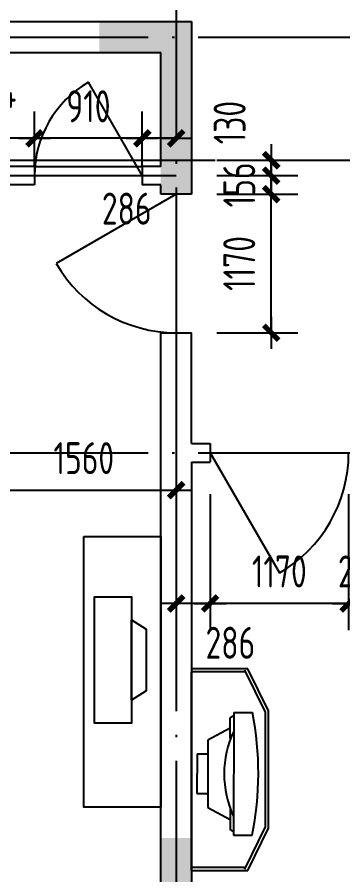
# Model space of a CAD drawing. Extents: x -726032 to 135930, y -151624 to 587044.
# Drawn here: x -697117 to -694367, y 551791 to 559030 of the extents above; entities that cross this region are included whole.
import ezdxf
from ezdxf.enums import TextEntityAlignment as Align

# ---------------------------------------------------------------- set-up
doc = ezdxf.new("R2010")
doc.units = 0
doc.header["$LTSCALE"] = 1000
doc.header["$MEASUREMENT"] = 0
doc.linetypes.add('DOTE', pattern=[2.42, 2, -0.2, 0.02, -0.2])
doc.layers.get('0').update_dxf_attribs({"linetype": 'CONTINUOUS'})
doc.layers.get('DEFPOINTS').update_dxf_attribs({"color": 1, "linetype": 'CONTINUOUS'})
for name, color, linetype in [('COLUMN', 170, 'CONTINUOUS'), ('DOTE', 8, 'DOTE'), ('GROUND', 45, 'CONTINUOUS'), ('PUB_DIM', 245, 'CONTINUOUS'), ('WALL', 255, 'CONTINUOUS'), ('WINDOW', 155, 'CONTINUOUS'), ('WINDOW_TEXT', 7, 'CONTINUOUS'), ('家具', 252, 'CONTINUOUS')]:
    doc.layers.add(name, color=color, linetype=linetype)
doc.styles.add('DIM_FONT', font='isocp.shx', dxfattribs={"width": 0.8})
doc.styles.add('SIMPLEX', font='SIMPLEX.SHX')
doc.dimstyles.new('DIMA', dxfattribs={"dimtxt": 300, "dimasz": 1, "dimexe": 250, "dimexo": 300, "dimgap": 150, "dimtad": 1, "dimdec": 0, "dimzin": 0, "dimdsep": 46, "dimtxsty": 'DIM_FONT', "dimcen": 0.09, "dimse1": 1, "dimclrt": 142, "dimadec": 0, "dimazin": 0, "dimtfac": 1, "dimtdec": 0, "dimtix": 1, "dimtmove": 2, "dimatfit": 3, "dimfxl": 1, "dimtolj": 1, "dimtzin": 0, "dimarcsym": 0})
doc.dimstyles.new('DIMN', dxfattribs={"dimtxt": 300, "dimasz": 1, "dimexe": 250, "dimexo": 300, "dimgap": 150, "dimtad": 1, "dimdec": 0, "dimzin": 0, "dimdsep": 46, "dimtxsty": 'DIM_FONT', "dimcen": 0.09, "dimclrt": 142, "dimadec": 0, "dimazin": 0, "dimtfac": 1, "dimtdec": 0, "dimtix": 1, "dimtmove": 2, "dimatfit": 3, "dimfxl": 1, "dimtolj": 1, "dimtzin": 0, "dimarcsym": 0})

# ---------------------------------------------------------------- blocks, each defined once
blk = doc.blocks.new('_DBLK')
blk.add_line((-0.5, 0), (0, -0.866))
blk.add_arc((-0.5, 0), 1, 300, 0)
at = {"layer": 'WINDOW_TEXT', "style": 'SIMPLEX', "flags": 9}
blk.add_attdef('A', text='', height=1, dxfattribs=at).set_placement((0, 1.5), align=Align.MIDDLE)
blk = doc.blocks.new('_DIMX')
blk.add_line((-150, 0), (150, 0))
at = {"const_width": 50}
blk.add_lwpolyline([(-70, -70), (70, 70)], dxfattribs=at)
blk = doc.blocks.new('*D1704')
at = {"layer": 'DEFPOINTS', "color": 0, "transparency": 16777216}
for p in [(-697333.9, 558007.6), (-697333.9, 557496.7), (-696969.9, 557496.7)]:
    blk.add_point(p, dxfattribs=at)
at = {"layer": 'PUB_DIM', "color": 0, "lineweight": -2, "transparency": 16777216}
for p, q in [((-697333.9, 557766.7), (-697333.9, 558232.6)), ((-696970.8, 558007.6), (-697333, 558007.6))]:
    blk.add_line(p, q, dxfattribs=at)
at = {"layer": 'PUB_DIM', "color": 0, "lineweight": -2, "transparency": 16777216, "xscale": 0.9, "yscale": 0.9, "zscale": 0.9, "rotation": 180}
blk.add_blockref('_DIMX', (-697333.9, 558007.6), dxfattribs=at)
at = {"layer": 'PUB_DIM', "color": 0, "lineweight": -2, "transparency": 16777216, "xscale": 0.9, "yscale": 0.9, "zscale": 0.9}
blk.add_blockref('_DIMX', (-696969.9, 558007.6), dxfattribs=at)
at = {"layer": 'PUB_DIM', "color": 142, "transparency": 16777216, "insert": (-697333.9, 558397.6), "char_height": 270, "attachment_point": 5, "style": 'DIM_FONT'}
blk.add_mtext('\\A1;364', dxfattribs=at)
blk = doc.blocks.new('*D1291')
at = {"layer": 'DEFPOINTS', "color": 0, "transparency": 16777216}
for p in [(-697333.9, 555908.7), (-695773.9, 555908.7), (-695773.9, 555038)]:
    blk.add_point(p, dxfattribs=at)
at = {"layer": 'PUB_DIM', "color": 0, "lineweight": -2, "transparency": 16777216}
for p, q in [((-697333.9, 555638.7), (-697333.9, 554813)), ((-695773.9, 555638.7), (-695773.9, 554813)), ((-697333, 555038), (-695774.8, 555038))]:
    blk.add_line(p, q, dxfattribs=at)
at = {"layer": 'PUB_DIM', "color": 0, "lineweight": -2, "transparency": 16777216, "xscale": 0.9, "yscale": 0.9, "zscale": 0.9, "rotation": 180}
blk.add_blockref('_DIMX', (-697333.9, 555038), dxfattribs=at)
at = {"layer": 'PUB_DIM', "color": 0, "lineweight": -2, "transparency": 16777216, "xscale": 0.9, "yscale": 0.9, "zscale": 0.9}
blk.add_blockref('_DIMX', (-695773.9, 555038), dxfattribs=at)
at = {"layer": 'PUB_DIM', "color": 142, "transparency": 16777216, "insert": (-696553.9, 555308), "char_height": 270, "attachment_point": 5, "style": 'DIM_FONT'}
blk.add_mtext('\\A1;1560', dxfattribs=at)
blk = doc.blocks.new('*D2547')
at = {"layer": 'DEFPOINTS', "color": 0, "transparency": 16777216}
for p in [(-696059.9, 558007.6), (-696059.9, 557496.7), (-695773.9, 557496.7)]:
    blk.add_point(p, dxfattribs=at)
at = {"layer": 'PUB_DIM', "color": 0, "lineweight": -2, "transparency": 16777216}
for p, q in [((-696059.9, 557766.7), (-696059.9, 558232.6)), ((-695774.8, 558007.6), (-696059, 558007.6))]:
    blk.add_line(p, q, dxfattribs=at)
at = {"layer": 'PUB_DIM', "color": 0, "lineweight": -2, "transparency": 16777216, "xscale": 0.9, "yscale": 0.9, "zscale": 0.9, "rotation": 180}
blk.add_blockref('_DIMX', (-696059.9, 558007.6), dxfattribs=at)
at = {"layer": 'PUB_DIM', "color": 0, "lineweight": -2, "transparency": 16777216, "xscale": 0.9, "yscale": 0.9, "zscale": 0.9}
blk.add_blockref('_DIMX', (-695773.9, 558007.6), dxfattribs=at)
at = {"layer": 'PUB_DIM', "color": 142, "transparency": 16777216, "insert": (-696191.4, 557414.1), "char_height": 270, "attachment_point": 5, "style": 'DIM_FONT'}
blk.add_mtext('\\A1;286', dxfattribs=at)
blk = doc.blocks.new('*D2548')
at = {"layer": 'DEFPOINTS', "color": 0, "transparency": 16777216}
for p in [(-696969.9, 558007.6), (-696969.9, 557496.7), (-696059.9, 557496.7)]:
    blk.add_point(p, dxfattribs=at)
at = {"layer": 'PUB_DIM', "color": 0, "lineweight": -2, "transparency": 16777216}
for p, q in [((-696969.9, 557766.7), (-696969.9, 558232.6)), ((-696060.8, 558007.6), (-696969, 558007.6))]:
    blk.add_line(p, q, dxfattribs=at)
at = {"layer": 'PUB_DIM', "color": 0, "lineweight": -2, "transparency": 16777216, "xscale": 0.9, "yscale": 0.9, "zscale": 0.9, "rotation": 180}
blk.add_blockref('_DIMX', (-696969.9, 558007.6), dxfattribs=at)
at = {"layer": 'PUB_DIM', "color": 0, "lineweight": -2, "transparency": 16777216, "xscale": 0.9, "yscale": 0.9, "zscale": 0.9}
blk.add_blockref('_DIMX', (-696059.9, 558007.6), dxfattribs=at)
at = {"layer": 'PUB_DIM', "color": 142, "transparency": 16777216, "insert": (-696514.9, 558277.6), "char_height": 270, "attachment_point": 5, "style": 'DIM_FONT'}
blk.add_mtext('\\A1;910', dxfattribs=at)
blk = doc.blocks.new('*D2549')
at = {"layer": 'DEFPOINTS', "color": 0, "transparency": 16777216}
for p in [(-695701.8, 557692.4), (-694971.6, 557692.4), (-695701.8, 557536.4)]:
    blk.add_point(p, dxfattribs=at)
at = {"layer": 'PUB_DIM', "color": 0, "lineweight": -2, "transparency": 16777216}
for p, q in [((-695431.8, 557692.4), (-694746.6, 557692.4)), ((-694971.6, 557693.3), (-694971.6, 557694.2)), ((-694971.6, 557536.4), (-694971.6, 557692.4)), ((-694971.6, 557535.5), (-694971.6, 557534.6))]:
    blk.add_line(p, q, dxfattribs=at)
at = {"layer": 'PUB_DIM', "color": 0, "lineweight": -2, "transparency": 16777216, "xscale": 0.9, "yscale": 0.9, "zscale": 0.9}
for p, rotation in [((-694971.6, 557692.4), 270), ((-694971.6, 557536.4), 90)]:
    blk.add_blockref('_DIMX', p, dxfattribs=dict(at, rotation=rotation))
at = {"layer": 'PUB_DIM', "color": 142, "transparency": 16777216, "insert": (-695241.6, 557614.4), "char_height": 270, "attachment_point": 5, "rotation": 90, "style": 'DIM_FONT'}
blk.add_mtext('\\A1;156', dxfattribs=at)
blk = doc.blocks.new('*D1292')
at = {"layer": 'DEFPOINTS', "color": 0, "transparency": 16777216}
for p in [(-695701.8, 557536.4), (-694971.6, 557536.4), (-695701.8, 556366.4)]:
    blk.add_point(p, dxfattribs=at)
at = {"layer": 'PUB_DIM', "color": 0, "lineweight": -2, "transparency": 16777216}
for p, q in [((-695431.8, 557536.4), (-694746.6, 557536.4)), ((-694971.6, 556367.3), (-694971.6, 557535.5)), ((-695431.8, 556366.4), (-694746.6, 556366.4))]:
    blk.add_line(p, q, dxfattribs=at)
at = {"layer": 'PUB_DIM', "color": 0, "lineweight": -2, "transparency": 16777216, "xscale": 0.9, "yscale": 0.9, "zscale": 0.9}
for p, rotation in [((-694971.6, 557536.4), 90), ((-694971.6, 556366.4), 270)]:
    blk.add_blockref('_DIMX', p, dxfattribs=dict(at, rotation=rotation))
at = {"layer": 'PUB_DIM', "color": 142, "transparency": 16777216, "insert": (-695241.6, 556951.4), "char_height": 270, "attachment_point": 5, "rotation": 90, "style": 'DIM_FONT'}
blk.add_mtext('\\A1;1170', dxfattribs=at)
blk = doc.blocks.new('*D1293')
at = {"layer": 'DEFPOINTS', "color": 0, "transparency": 16777216}
for p in [(-695701.8, 557822.4), (-694971.6, 557822.4), (-695701.8, 557692.4)]:
    blk.add_point(p, dxfattribs=at)
at = {"layer": 'PUB_DIM', "color": 0, "lineweight": -2, "transparency": 16777216}
for p, q in [((-695431.8, 557822.4), (-694746.6, 557822.4)), ((-694971.6, 557823.3), (-694971.6, 557824.2)), ((-694971.6, 557692.4), (-694971.6, 557822.4)), ((-695431.8, 557692.4), (-694746.6, 557692.4)), ((-694971.6, 557691.5), (-694971.6, 557690.6))]:
    blk.add_line(p, q, dxfattribs=at)
at = {"layer": 'PUB_DIM', "color": 0, "lineweight": -2, "transparency": 16777216, "xscale": 0.9, "yscale": 0.9, "zscale": 0.9}
for p, rotation in [((-694971.6, 557822.4), 270), ((-694971.6, 557692.4), 90)]:
    blk.add_blockref('_DIMX', p, dxfattribs=dict(at, rotation=rotation))
at = {"layer": 'PUB_DIM', "color": 142, "transparency": 16777216, "insert": (-695322.6, 558140.3), "char_height": 270, "attachment_point": 5, "rotation": 90, "style": 'DIM_FONT'}
blk.add_mtext('\\A1;130', dxfattribs=at)
blk = doc.blocks.new('*D2553')
at = {"layer": 'DEFPOINTS', "color": 0, "transparency": 16777216}
for p in [(-694317.9, 555274.4), (-694083.9, 555274.4), (-694317.9, 554081.5)]:
    blk.add_point(p, dxfattribs=at)
at = {"layer": 'PUB_DIM', "color": 0, "lineweight": -2, "transparency": 16777216}
for p, q in [((-694317.9, 555004.4), (-694317.9, 553856.5)), ((-694318.8, 554081.5), (-694319.7, 554081.5)), ((-694083.9, 554081.5), (-694317.9, 554081.5)), ((-694083, 554081.5), (-694082.1, 554081.5))]:
    blk.add_line(p, q, dxfattribs=at)
at = {"layer": 'PUB_DIM', "color": 0, "lineweight": -2, "transparency": 16777216, "xscale": 0.9, "yscale": 0.9, "zscale": 0.9}
blk.add_blockref('_DIMX', (-694317.9, 554081.5), dxfattribs=at)
at = {"layer": 'PUB_DIM', "color": 0, "lineweight": -2, "transparency": 16777216, "xscale": 0.9, "yscale": 0.9, "zscale": 0.9, "rotation": 180}
blk.add_blockref('_DIMX', (-694083.9, 554081.5), dxfattribs=at)
at = {"layer": 'PUB_DIM', "color": 142, "transparency": 16777216, "insert": (-694200.9, 554351.6), "char_height": 270, "attachment_point": 5, "style": 'DIM_FONT'}
blk.add_mtext('\\A1;234', dxfattribs=at)
blk = doc.blocks.new('*D2555')
at = {"layer": 'DEFPOINTS', "color": 0, "transparency": 16777216}
for p in [(-695773.9, 555274.4), (-695487.9, 555274.4), (-695773.9, 554081.5)]:
    blk.add_point(p, dxfattribs=at)
at = {"layer": 'PUB_DIM', "color": 0, "lineweight": -2, "transparency": 16777216}
for p, q in [((-695773.9, 555004.4), (-695773.9, 553856.5)), ((-695488.8, 554081.5), (-695773, 554081.5))]:
    blk.add_line(p, q, dxfattribs=at)
at = {"layer": 'PUB_DIM', "color": 0, "lineweight": -2, "transparency": 16777216, "xscale": 0.9, "yscale": 0.9, "zscale": 0.9, "rotation": 180}
blk.add_blockref('_DIMX', (-695773.9, 554081.5), dxfattribs=at)
at = {"layer": 'PUB_DIM', "color": 0, "lineweight": -2, "transparency": 16777216, "xscale": 0.9, "yscale": 0.9, "zscale": 0.9}
blk.add_blockref('_DIMX', (-695487.9, 554081.5), dxfattribs=at)
at = {"layer": 'PUB_DIM', "color": 142, "transparency": 16777216, "insert": (-695316.3, 553749.6), "char_height": 270, "attachment_point": 5, "style": 'DIM_FONT'}
blk.add_mtext('\\A1;286', dxfattribs=at)
blk = doc.blocks.new('*D2556')
at = {"layer": 'DEFPOINTS', "color": 0, "transparency": 16777216}
for p in [(-695487.9, 555274.4), (-694317.9, 555274.4), (-695487.9, 554081.5)]:
    blk.add_point(p, dxfattribs=at)
at = {"layer": 'PUB_DIM', "color": 0, "lineweight": -2, "transparency": 16777216}
for p, q in [((-695487.9, 555004.4), (-695487.9, 553856.5)), ((-694318.8, 554081.5), (-695487, 554081.5))]:
    blk.add_line(p, q, dxfattribs=at)
at = {"layer": 'PUB_DIM', "color": 0, "lineweight": -2, "transparency": 16777216, "xscale": 0.9, "yscale": 0.9, "zscale": 0.9, "rotation": 180}
blk.add_blockref('_DIMX', (-695487.9, 554081.5), dxfattribs=at)
at = {"layer": 'PUB_DIM', "color": 0, "lineweight": -2, "transparency": 16777216, "xscale": 0.9, "yscale": 0.9, "zscale": 0.9}
blk.add_blockref('_DIMX', (-694317.9, 554081.5), dxfattribs=at)
at = {"layer": 'PUB_DIM', "color": 142, "transparency": 16777216, "insert": (-694902.9, 554351.5), "char_height": 270, "attachment_point": 5, "style": 'DIM_FONT'}
blk.add_mtext('\\A1;1170', dxfattribs=at)

msp = doc.modelspace()

# ---------------------------------------------------------------- linework, layer by layer
at = {"layer": 'COLUMN'}
for points in [[(-696423.9, 558992.4), (-696423.9, 558732.4), (-695643.9, 558992.4), (-695903.9, 558732.4)], [(-695903.9, 557536.4), (-695903.9, 558732.4), (-695643.9, 557536.4), (-695643.9, 558992.4)], [(-695903.9, 552102.4), (-695903.9, 550178.4), (-695643.9, 552102.4), (-695643.9, 550178.4)]]:
    msp.add_solid(points, dxfattribs=at)
at = {"layer": 'DOTE'}
for p, q in [((-695773.9, 576952), (-695773.9, 546480.4)), ((-712529.2, 558862.4), (-642897.4, 558862.4)), ((-711965.6, 557822.4), (-642897.4, 557822.4)), ((-697333.9, 557692.4), (-695773.9, 557692.4)), ((-712529.2, 555352.4), (-642897.4, 555352.4))]:
    msp.add_line(p, q, dxfattribs=at)
at = {"layer": 'GROUND'}
msp.add_line((-696969.9, 557770.4), (-696059.9, 557770.4), dxfattribs=at)
at = {"layer": 'WALL'}
for p, q in [((-698893.9, 558992.4), (-695643.9, 558992.4)), ((-695643.9, 558992.4), (-695643.9, 557536.4)), ((-700323.9, 558732.4), (-695903.9, 558732.4)), ((-695903.9, 557770.4), (-695903.9, 558732.4)), ((-696969.9, 557770.4), (-697411.9, 557770.4)), ((-696969.9, 557770.4), (-696969.9, 557614.4)), ((-695903.9, 557770.4), (-696059.9, 557770.4)), ((-696059.9, 557770.4), (-696059.9, 557614.4)), ((-696969.9, 557614.4), (-697255.9, 557614.4)), ((-695903.9, 557614.4), (-696059.9, 557614.4)), ((-695903.9, 557536.4), (-695903.9, 557614.4)), ((-695643.9, 557536.4), (-695903.9, 557536.4)), ((-695903.9, 556366.4), (-695643.9, 556366.4)), ((-695903.9, 550178.4), (-695903.9, 556366.4)), ((-695643.9, 555430.4), (-695643.9, 556366.4)), ((-695643.9, 555430.4), (-695487.9, 555430.4)), ((-695487.9, 555430.4), (-695487.9, 555274.4)), ((-695643.9, 555274.4), (-695487.9, 555274.4)), ((-695643.9, 555274.4), (-695643.9, 550178.4))]:
    msp.add_line(p, q, dxfattribs=at)
at = {"layer": '家具'}
for p, q in [((-695168.3, 553529.1), (-695643.9, 553529.1)), ((-694993.9, 553174), (-695168.3, 553529.1)), ((-695643.9, 551828.9), (-695643.9, 553503.1)), ((-695194.3, 553503.1), (-695643.9, 553503.1)), ((-695194.3, 553518.4), (-695194.3, 553503.1)), ((-695019.9, 553163.2), (-695194.3, 553518.4)), ((-694993.9, 552184), (-694993.9, 553174)), ((-695292.4, 553129.6), (-695319.4, 553115.9)), ((-695319, 552941.4), (-695319.4, 553115.9)), ((-695287.8, 553160.7), (-695290.3, 552125.2)), ((-695287.8, 553160.7), (-695129.8, 553159.9)), ((-695019.9, 552194.8), (-695019.9, 553163.2)), ((-695317.4, 553029.3), (-695505.5, 552928)), ((-695505.5, 552928), (-695506.8, 552360.5)), ((-695598.1, 552811.6), (-695598.8, 552478.1)), ((-695598.1, 552811.6), (-695505.8, 552811)), ((-695598.8, 552478.1), (-695506.5, 552477.5)), ((-695506.8, 552360.5), (-695319.2, 552257.1)), ((-695319, 552344.5), (-695319.4, 552170)), ((-695292.4, 552156.3), (-695319.4, 552170)), ((-695194.3, 551839.7), (-695019.9, 552194.8)), ((-695168.3, 551828.9), (-694993.9, 552184)), ((-695290.3, 552125.2), (-695132.3, 552124.4)), ((-695643.9, 551854.9), (-695194.3, 551854.9)), ((-695643.9, 551828.9), (-695168.3, 551828.9)), ((-695194.3, 551854.9), (-695194.3, 551839.7))]:
    msp.add_line(p, q, dxfattribs=at)
for points in [[(-696553.9, 554647.8), (-695903.9, 554647.8), (-695903.9, 552362.4), (-696553.9, 552362.4)], [(-696151.3, 553266.2), (-696151.3, 553942.2), (-696026.5, 553864.2), (-696026.5, 553344.2), (-696151.3, 553266.2), (-696151.3, 553071.2), (-696463.3, 553071.2), (-696463.3, 554137.2), (-696151.3, 554137.2)]]:
    msp.add_lwpolyline(points, close=True, dxfattribs=at)
for centre, radius, start, end in [((-697757.2, 552650.1), 2677, 348.67398, 10.97734), ((-694520.6, 552642.1), 848.4, 154.78768, 204.94394)]:
    msp.add_arc(centre, radius, start, end, dxfattribs=at)

# ---------------------------------------------------------------- block references
at = {"layer": 'WINDOW', "xscale": -910, "yscale": -910, "zscale": 910}
msp.add_blockref('_DBLK', (-696514.9, 557692.4), dxfattribs=at)
at = {"layer": 'WINDOW', "xscale": -1170, "yscale": -1170, "zscale": 1170}
for p, rotation in [((-695773.9, 556951.4), 90), ((-694902.9, 555352.4), 180)]:
    msp.add_blockref('_DBLK', p, dxfattribs=dict(at, rotation=rotation))

# ---------------------------------------------------------------- dimensions: what is measured, and where the dimension line sits
at = {"layer": 'PUB_DIM'}
for base, p1, p2, angle, dimstyle, picture, middle in [((-697333.9, 558007.6), (-696969.9, 557496.7), (-697333.9, 557496.7), 180, 'DIMA', '*D1704', (-697333.9, 558397.6)), ((-694971.6, 557822.4), (-695701.8, 557692.4), (-695701.8, 557822.4), 90, 'DIMN', '*D1293', (-695322.6, 558140.3)), ((-696059.9, 558007.6), (-695773.9, 557496.7), (-696059.9, 557496.7), 180, 'DIMA', '*D2547', (-696191.4, 557414.1)), ((-695773.9, 554081.5), (-695487.9, 555274.4), (-695773.9, 555274.4), 180, 'DIMA', '*D2555', (-695316.3, 553749.6))]:
    dim = msp.add_linear_dim(base=base, p1=p1, p2=p2, angle=angle, dimstyle=dimstyle, override={"dimscale": 0.9, "dimblk1": '_DIMX', "dimblk2": '_DIMX', "dimsah": 1}, dxfattribs=at)
    dim.commit()
    dim.dimension.update_dxf_attribs({"geometry": picture, "text_midpoint": middle, "dimtype": 161})
for p1, p2, distance, dimstyle, picture, middle in [((-696059.9, 557496.7), (-696969.9, 557496.7), -510.9, 'DIMA', '*D2548', (-696514.9, 558277.6)), ((-695701.8, 557536.4), (-695701.8, 557692.4), -730.2, 'DIMA', '*D2549', (-695241.6, 557614.4)), ((-695701.8, 556366.4), (-695701.8, 557536.4), -730.2, 'DIMN', '*D1292', (-695241.6, 556951.4)), ((-694317.9, 555274.4), (-695487.9, 555274.4), 1192.9, 'DIMA', '*D2556', (-694902.9, 554351.5)), ((-694083.9, 555274.4), (-694317.9, 555274.4), 1192.9, 'DIMA', '*D2553', (-694200.9, 554351.6))]:
    dim = msp.add_aligned_dim(p1=p1, p2=p2, distance=distance, dimstyle=dimstyle, override={"dimscale": 0.9, "dimblk1": '_DIMX', "dimblk2": '_DIMX', "dimsah": 1}, dxfattribs=at)
    dim.commit()
    dim.dimension.update_dxf_attribs({"geometry": picture, "text_midpoint": middle})
dim = msp.add_linear_dim(base=(-695773.9, 555038), p1=(-697333.9, 555908.7), p2=(-695773.9, 555908.7), dimstyle='DIMN', override={"dimscale": 0.9, "dimblk1": '_DIMX', "dimblk2": '_DIMX', "dimsah": 1}, dxfattribs=at)
dim.commit()
dim.dimension.update_dxf_attribs({"geometry": '*D1291', "text_midpoint": (-696553.9, 555308)})

doc.saveas('drawing.dxf')
